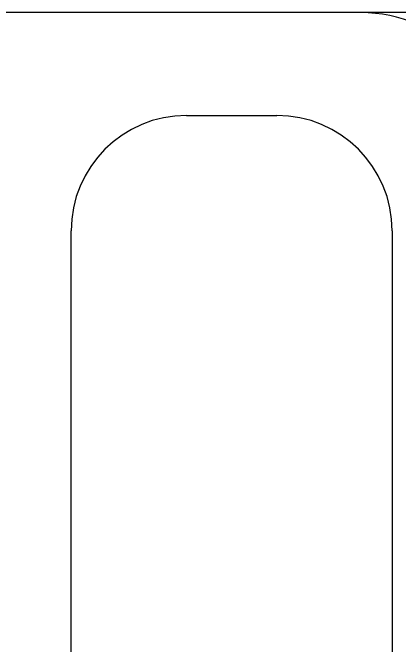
# Model space of a CAD drawing. Extents: x 11477420 to 23072185, y -28506554 to -14238804.
# Drawn here: x 11484805.1 to 11485072.9, y -14279837.6 to -14279399.4 of the extents above; entities that cross this region are included whole.
import ezdxf

# ---------------------------------------------------------------- set-up
doc = ezdxf.new("R2010")
doc.units = 0
doc.header["$LTSCALE"] = 50
doc.header["$MEASUREMENT"] = 0
doc.layers.get('0').update_dxf_attribs({"linetype": 'CONTINUOUS'})
for name, color, linetype in [('1.천장.벽체선(내벽)', 3, 'CONTINUOUS'), ('3.기호.계단선', 30, 'CONTINUOUS'), ('가구', 6, 'CONTINUOUS')]:
    doc.layers.add(name, color=color, linetype=linetype)

# ---------------------------------------------------------------- blocks, each defined once
blk = doc.blocks.new('flooor2')
at = {"layer": '1.천장.벽체선(내벽)', "ltscale": 30}
blk.add_line((11520596.07, -14279399.45), (11517596.07, -14279399.45), dxfattribs=at)
at = {"layer": '가구', "color": 8}
for p, q in [((11519446.07, -14279399.45), (11517846.07, -14279399.45)), ((11519325.61, -14279470.63), (11519387.98, -14279470.63)), ((11519245.61, -14280047.9), (11519245.61, -14279550.63)), ((11519467.98, -14279550.63), (11519467.98, -14280047.9))]:
    blk.add_line(p, q, dxfattribs=at)
for centre, radius, start, end in [((11519446.07, -14279499.45), 100, 0, 90), ((11519325.61, -14279550.63), 80, 90, 180), ((11519387.98, -14279550.63), 80, 0, 90)]:
    blk.add_arc(centre, radius, start, end, dxfattribs=at)

msp = doc.modelspace()

# ---------------------------------------------------------------- linework, layer by layer
at = {"layer": '3.기호.계단선', "ltscale": 30}
msp.add_lwpolyline([(11486196.07, -14279399.45), (11483196.07, -14279399.45), (11483196.07, -14281299.45), (11486196.07, -14281299.45)], close=True, dxfattribs=at)

# ---------------------------------------------------------------- block references
msp.add_blockref('flooor2', (-34400, 0))

doc.saveas('drawing.dxf')
